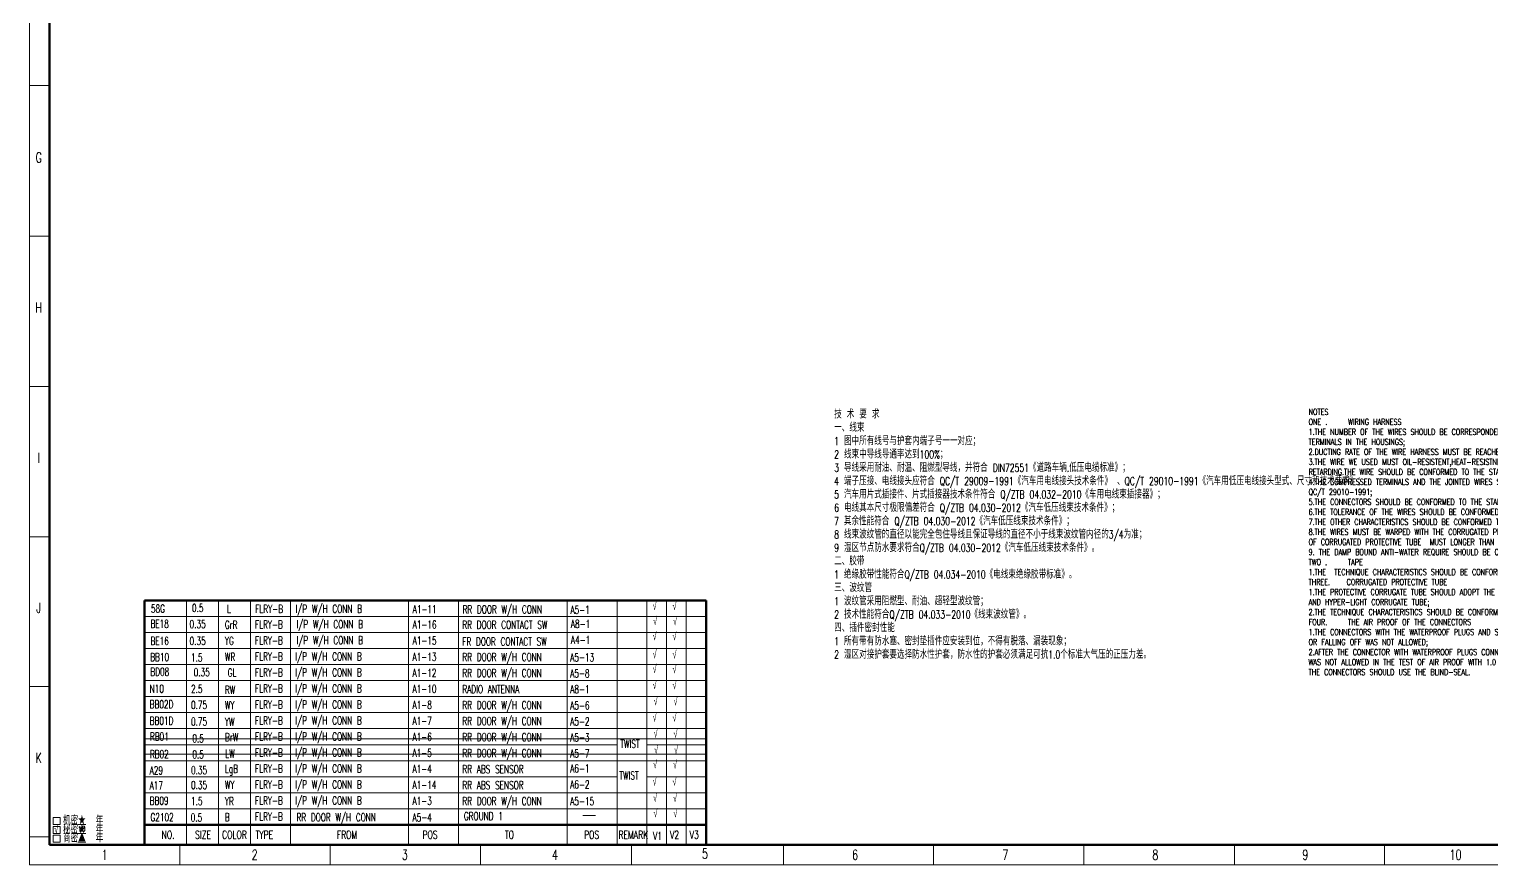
# Model space of a CAD drawing. Header units: millimetres. Extents: x 3123 to 4312, y 321 to 1162.
# Drawn here: x 3123 to 3853, y 321 to 739 of the extents above; entities that cross this region are included whole.
import ezdxf
from ezdxf.enums import TextEntityAlignment as Align

# ---------------------------------------------------------------- set-up
doc = ezdxf.new("R2010")
doc.units = ezdxf.units.MM
doc.layers.add('0Filament', color=7, linetype='Continuous', lineweight=20)
doc.layers.add('2FRAM', color=2, linetype='Continuous', lineweight=70)
doc.styles.add('HZ', font='TXT', dxfattribs={"width": 0.7, "height": 4, "bigfont": 'HZTXT'})

msp = doc.modelspace()

# ---------------------------------------------------------------- linework, layer by layer
at = {"layer": '0Filament'}
for p, q in [((3122.557, 321.382), (3122.557, 1162.382)), ((3132.459, 710.682), (3122.557, 710.682)), ((3132.485, 635.441), (3122.501, 635.441)), ((3132.459, 560.302), (3122.557, 560.302)), ((3132.458, 485.273), (3122.555, 485.273)), ((3201.06, 453.382), (3201.06, 331.382)), ((3217.06, 453.382), (3217.06, 331.382)), ((3233.06, 331.382), (3233.06, 453.382)), ((3253.043, 331.382), (3253.043, 453.382)), ((3312.027, 331.372), (3312.027, 453.382)), ((3337.027, 331.372), (3337.027, 453.382)), ((3391.309, 331.382), (3391.309, 453.382)), ((3416.309, 331.382), (3416.309, 453.382)), ((3431.06, 331.382), (3431.06, 453.382)), ((3440.931, 331.382), (3440.931, 453.382)), ((3450.803, 331.382), (3450.803, 453.382)), ((3460.675, 445.382), (3180.06, 445.382)), ((3460.675, 437.382), (3180.06, 437.382)), ((3460.675, 429.382), (3180.06, 429.382)), ((3460.675, 421.382), (3180.06, 421.382)), ((3132.459, 410.46), (3122.557, 410.46)), ((3460.675, 413.382), (3180.06, 413.382)), ((3460.675, 405.382), (3180.06, 405.382)), ((3460.675, 397.382), (3180.06, 397.382)), ((3460.675, 389.382), (3180.06, 389.382)), ((3416.309, 381.382), (3180.06, 381.382)), ((3431.06, 381.382), (3460.675, 381.382)), ((3460.675, 373.382), (3180.06, 373.382)), ((3416.309, 365.382), (3180.06, 365.382)), ((3431.06, 365.382), (3460.675, 365.382)), ((3460.675, 357.382), (3180.06, 357.382)), ((3134.373, 344.936), (3137.873, 344.936)), ((3134.373, 341.436), (3134.373, 344.936)), ((3137.873, 344.936), (3137.873, 341.436)), ((3460.675, 349.382), (3180.06, 349.382)), ((3399.035, 345.983), (3405.506, 345.983)), ((3137.873, 341.436), (3134.373, 341.436)), ((3134.373, 340.472), (3137.873, 340.472)), ((3134.373, 336.972), (3134.373, 340.472)), ((3137.873, 336.972), (3134.373, 336.972)), ((3137.873, 340.472), (3137.873, 336.972)), ((3146.697, 341.505), (3150.803, 341.505)), ((3146.697, 337.041), (3150.803, 337.041)), ((3253.043, 341.382), (3253.043, 331.382)), ((3132.403, 335.322), (3122.501, 335.322)), ((3132.485, 335.322), (3122.501, 335.322)), ((3134.373, 336.089), (3137.873, 336.089)), ((3134.373, 332.589), (3134.373, 336.089)), ((3137.873, 332.589), (3134.373, 332.589)), ((3137.873, 336.089), (3137.873, 332.589)), ((3146.697, 332.658), (3150.803, 332.658)), ((3197.791, 331.4), (3197.791, 321.415)), ((3272.929, 331.374), (3272.929, 321.471)), ((3347.958, 331.372), (3347.958, 321.47)), ((3423.48, 331.374), (3423.48, 321.471)), ((3499.323, 331.372), (3499.323, 321.47)), ((3574.352, 331.374), (3574.352, 321.471)), ((3649.49, 331.4), (3649.49, 321.415)), ((3724.732, 331.374), (3724.732, 321.471)), ((3799.761, 331.372), (3799.761, 321.47)), ((3122.557, 321.382), (4311.557, 321.382))]:
    msp.add_line(p, q, dxfattribs=at)
at = {"layer": '0Filament', "color": 1}
for p, q in [((3180.06, 384.268), (3460.675, 384.268)), ((3180.06, 376.632), (3460.675, 376.632))]:
    msp.add_line(p, q, dxfattribs=at)
at = {"layer": '2FRAM', "linetype": 'ByBlock'}
for p, q in [((3132.557, 331.382), (3132.557, 1152.382)), ((3460.675, 453.382), (3180.06, 453.382)), ((3180.06, 453.382), (3180.06, 331.382)), ((3460.675, 453.382), (3460.675, 331.382)), ((3180.06, 341.382), (3460.675, 341.382)), ((3132.557, 331.382), (4301.557, 331.382))]:
    msp.add_line(p, q, dxfattribs=at)

# ---------------------------------------------------------------- texts
at = {"layer": '0Filament', "style": 'HZ', "width": 0.67}
for p in [(3435.008, 447.541), (3444.954, 447.449), (3435.261, 439.981), (3445.206, 439.888), (3435.008, 432.42), (3444.954, 432.327), (3435.008, 423.347), (3444.954, 423.255), (3435.008, 416.039), (3444.954, 415.946), (3435.008, 407.974), (3444.954, 407.881), (3435.513, 399.909), (3445.458, 399.817), (3435, 391.796), (3444.946, 391.703), (3435.505, 383.731), (3445.45, 383.639), (3435.757, 375.667), (3445.702, 375.574), (3435.252, 368.358), (3445.198, 368.265), (3435, 359.789), (3444.946, 359.697), (3435.251, 351.622), (3445.197, 351.529), (3435.448, 343.94), (3445.394, 343.848)]:
    msp.add_text('√', height=4, dxfattribs=at).set_placement(p, align=Align.BOTTOM_CENTER)
at = {"layer": '0Filament', "style": 'HZ'}
for s, height, width, p in [('58G', 4, 0.67, (3183.305, 447.348)), ('0.5', 4, 0.67, (3203.814, 447.679)), ('L', 4, 0.67, (3221.333, 447.335)), ('FLRY-B', 4, 0.67, (3235.433, 447.215)), ('A1-11', 4, 0.67, (3314.126, 447.034)), ('A5-1', 4, 0.67, (3392.922, 446.763)), ('FLRY-B', 4, 0.67, (3235.325, 439.437)), ('A1-16', 4, 0.67, (3314.087, 439.364)), ('A8-1', 4, 0.67, (3393.14, 439.707)), ('FLRY-B', 4, 0.67, (3235.325, 431.437)), ('A1-15', 4, 0.67, (3314.087, 431.364)), ('A4-1', 4, 0.67, (3393.14, 431.707)), ('FLRY-B', 4, 0.67, (3235.325, 423.437)), ('A1-13', 4, 0.67, (3314.018, 423.256)), ('A5-13', 4, 0.67, (3392.814, 422.976)), ('FLRY-B', 4, 0.67, (3235.325, 415.437)), ('A1-12', 4, 0.67, (3314.018, 415.256)), ('A5-8', 4, 0.67, (3392.814, 414.985)), ('FLRY-B', 4, 0.67, (3235.325, 407.437)), ('A1-10', 4, 0.67, (3314.018, 407.256)), ('RADIO ANTENNA', 4, 0.67, (3338.902, 407.084)), ('A8-1', 4, 0.67, (3392.814, 407.083)), ('BB02D', 4, 0.67, (3182.687, 399.555)), ('0.75', 4, 0.67, (3203.328, 399.208)), ('WY', 4, 0.67, (3220.261, 399.115)), ('FLRY-B', 4, 0.67, (3235.325, 399.437)), ('A1-8', 4, 0.67, (3314.018, 399.256)), ('A5-6', 4, 0.67, (3392.814, 398.985)), ('BB01D', 4, 0.67, (3182.687, 391.369)), ('0.75', 4, 0.67, (3203.328, 390.937)), ('YW', 4, 0.67, (3220.261, 390.849)), ('FLRY-B', 4, 0.67, (3235.325, 391.437)), ('A1-7', 4, 0.67, (3314.018, 391.256)), ('A5-2', 4, 0.67, (3392.814, 390.985)), ('RB01', 4, 0.67, (3182.803, 383.429)), ('FLRY-B', 4, 0.67, (3235.325, 383.437)), ('0.5', 4, 0.67, (3204.013, 382.498)), ('BrW', 4, 0.67, (3220.314, 383.104)), ('A1-6', 4, 0.67, (3314.018, 383.256)), ('A5-3', 4, 0.67, (3392.814, 383.021)), ('RB02', 4, 0.67, (3182.785, 374.689)), ('0.5', 4, 0.67, (3204.014, 374.498)), ('FLRY-B', 4, 0.67, (3235.325, 375.437)), ('A1-5', 4, 0.67, (3314.018, 375.256)), ('A5-7', 4, 0.67, (3392.814, 375.021)), ('FLRY-B', 4, 0.67, (3235.325, 367.437)), ('A1-4', 4, 0.67, (3314.018, 367.256)), ('A6-1', 4, 0.67, (3392.814, 367.494)), ('FLRY-B', 4, 0.67, (3235.325, 359.437)), ('A1-14', 4, 0.67, (3314.018, 359.256)), ('A6-2', 4, 0.67, (3392.814, 359.494)), ('FLRY-B', 4, 0.67, (3235.325, 351.437)), ('A1-3', 4, 0.67, (3314.018, 351.256)), ('A5-15', 4, 0.67, (3392.814, 351.131)), (' 机密★  年', 4, 0.7, (3136.882, 341.435)), ('G2102', 4, 0.67, (3183.049, 343.105)), ('0.5', 4, 0.67, (3203.191, 342.994)), ('B', 4, 0.67, (3220.242, 343.144)), ('FLRY-B', 4, 0.67, (3235.325, 343.437)), ('A5-4', 4, 0.67, (3314.031, 343.042)), ('√', 4, 0.7, (3135.003, 337.202)), (' 秘密★  年', 4, 0.7, (3136.882, 336.971)), (' 商密▲  年', 4, 0.7, (3136.882, 332.588)), ('10', 2.7118, 0.67, (3146.788, 338.019))]:
    msp.add_text(s, height=height, dxfattribs=dict(at, width=width)).set_placement(p)
at = {"layer": '0Filament', "style": 'HZ', "width": 0.67}
for s, p in [('I/P W/H CONN B', (3255.536, 451.244)), ('RR DOOR W/H CONN', (3339.01, 450.963)), ('I/P W/H CONN B', (3256.018, 443.573)), ('RR DOOR CONTACT SW', (3338.878, 443.299)), ('I/P W/H CONN B', (3256.018, 435.573)), ('FR DOOR CONTACT SW', (3338.878, 434.882)), ('I/P W/H CONN B', (3255.428, 427.465)), ('RR DOOR W/H CONN', (3338.902, 427.175)), ('I/P W/H CONN B', (3255.428, 419.465)), ('RR DOOR W/H CONN', (3338.902, 419.184)), ('I/P W/H CONN B', (3255.428, 411.465)), ('I/P W/H CONN B', (3255.428, 403.465)), ('RR DOOR W/H CONN', (3338.902, 403.184)), ('I/P W/H CONN B', (3255.428, 395.465)), ('RR DOOR W/H CONN', (3338.902, 395.184)), ('I/P W/H CONN B', (3255.428, 387.465)), ('RR DOOR W/H CONN', (3338.902, 387.184)), ('I/P W/H CONN B', (3255.428, 379.465)), ('RR DOOR W/H CONN', (3338.902, 379.184)), ('I/P W/H CONN B', (3255.428, 371.465)), ('RR ABS SENSOR', (3338.902, 371.149)), ('I/P W/H CONN B', (3255.428, 363.465)), ('RR ABS SENSOR', (3338.902, 363.149)), ('I/P W/H CONN B', (3255.428, 355.465)), ('RR DOOR W/H CONN', (3338.902, 355.184)), ('RR DOOR W/H CONN', (3256.018, 347.087)), ('GROUND 1', (3339.668, 347.702))]:
    msp.add_text(s, height=4, dxfattribs=at).set_placement(p, align=Align.TOP_LEFT)
for s, p in [('BE18', (3183.049, 441.777)), ('0.35', (3202.632, 441.63)), ('GrR', (3220.242, 441.307)), ('BE16', (3183.049, 433.216)), ('0.35', (3202.632, 433.187)), ('YG', (3220.242, 433.269)), ('BB10', (3182.937, 425.181)), ('1.5', (3203.328, 424.943)), ('WR', (3220.261, 425.202)), ('BD08', (3183.036, 417.789)), ('0.35', (3204.685, 417.564)), ('GL', (3221.641, 417.378)), ('N10', (3182.687, 409.345)), ('2.5', (3203.328, 409.216)), ('RW', (3220.261, 408.798)), ('TWIST', (3417.865, 381.758)), ('LW', (3220.465, 376.885)), ('A29', (3182.667, 368.553)), ('0.35', (3203.328, 368.646)), ('TWIST', (3417.374, 366.017)), ('A17', (3182.667, 361.004)), ('0.35', (3203.328, 361.217)), ('WY', (3220.261, 361.328)), ('BB09', (3182.687, 353.396)), ('1.5', (3203.328, 353.212)), ('YR', (3220.261, 353.086))]:
    msp.add_text(s, height=4, dxfattribs=at).set_placement(p, align=Align.MIDDLE_LEFT)
at = {"layer": '0Filament', "color": 2, "style": 'HZ', "width": 0.67}
msp.add_text('LgB', height=4, dxfattribs=at).set_placement((3220.261, 369.296), align=Align.MIDDLE_LEFT)
at = {"layer": '0Filament', "style": 'HZ'}
for s, insert, char_height, width, attachment_point in [('G', (3127.242, 674.759), 5, 50, 5), ('H', (3127.242, 599.759), 5, 50, 5), ('技 术 要 求 \\P一、线束\\P1 图中所有线号与护套内端子号一一对应；\\P2 线束中导线导通率达到100%；\\P3 导线采用耐油、耐温、阻燃型导线，并符合 DIN72551《道路车辆.低压电缆标准》；\\P4 端子压接、电线接头应符合 QC/T 29009-1991《汽车用电线接头技术条件》 、QC/T 29010-1991《汽车用低压电线接头型式、尺寸和技术要求》；\\P5 汽车用片式插接件、片式插接器技术条件符合 Q/ZTB 04.032-2010《车用电线束插接器》；\\P6 电线其本尺寸极限偏差符合 Q/ZTB 04.030-2012《汽车低压线束技术条件》；\\P7 其余性能符合 Q/ZTB 04.030-2012《汽车低压线束技术条件》；\\P8 线束波纹管的直径以能完全包住导线且保证导线的直径不小于线束波纹管内径的3/4为准；\\P9 湿区节点防水要求符合Q/ZTB 04.030-2012《汽车低压线束技术条件》。\\P二、胶带\\P1 绝缘胶带性能符合Q/ZTB 04.034-2010《电线束绝缘胶带标准》。\\P三、波纹管     \\P1 波纹管采用阻燃型、耐油、超轻型波纹管；\\P2 技术性能符合Q/ZTB 04.033-2010《线束波纹管》。\\P四、插件密封性能\\P1 所有带有防水塞、密封垫插件应安装到位，不得有脱落、漏装现象；\\P2 湿区对接护套要选择防水性护套，防水性的护套必须满足可抗1.0个标准大气压的正压力差。', (3524.713, 548.421), 4, 273.1739, 1), ('NOTES\\PONE .     WIRING HARNESS\\P1.THE NUMBER OF THE WIRES SHOULD BE CORRESPONDED TO THE NUMBER OF THE \\PTERMINALS IN THE HOUSINGS;\\P2.DUCTING RATE OF THE WIRE HARNESS MUST BE REACHED 100%;\\P3.THE WIRE WE USED MUST OIL-RESISTENT,HEAT-RESISTNET AND INFLAMING\\PRETARDING.THE WIRE SHOULD BE CONFORMED TO THE STANDARD ACCORDING TO THE WIRE WE CHOSEN ;\\P4.THE COMPRESSED TERMINALS AND THE JOINTED WIRES SHOULD BE CONFORMED TO THE STANDARD QC/T 29009-1991. \\PQC/T 29010-1991;\\P5.THE CONNECTORS SHOULD BE CONFORMED TO THE STANDARD Q/ZTB 04.032-2010;\\P6.THE TOLERANCE OF THE WIRES SHOULD BE CONFORMED TO THE STANDARD Q/ZTB 04.030-2012;\\P7.THE OTHER CHARACTERISTICS SHOULD BE CONFORMED TO THE STANDARD Q/ZTB 04.030-2012;\\P8.THE WIRES MUST BE WARPED WITH THE CORRUGATED PROTECTIVE TUBE FULLY,AND THE RADIUS INSIDE \\POF CORRUGATED PROTECTIVE TUBE  MUST LONGER THAN THE 3/4 RADIUS OF THE WIRE(S) AT LEAST;\\P9. THE DAMP BOUND ANTI-WATER REQUIRE SHOULD BE CONFORMED TO THE STANDARD Q/ZTB 04.030-2012. \\PTWO .     TAPE \\P1.THE  TECHNIQUE CHARACTERISTICS SHOULD BE CONFORMED TO THE STANDARD Q/ZTB 04.034-2010.\\PTHREE.    CORRUGATED PROTECTIVE TUBE\\P1.THE PROTECTIVE CORRUGATE TUBE SHOULD ADOPT THE TYPE OF INFLAMING RETARDING,OIL-RESISTENT\\PAND HYPER-LIGHT CORRUGATE TUBE;\\P2.THE TECHNIQUE CHARACTERISTICS SHOULD BE CONFORMED TO THE STANDARD Q/ZTB 04.033-2010.\\PFOUR.     THE AIR PROOF OF THE CONNECTORS\\P1.THE CONNECTORS WITH THE WATERPROOF PLUGS AND SEALS SHOULD BE ASSEMBLED SECURITY.MISSING \\POR FALLING OFF WAS NOT ALLOWED;\\P2.AFTER THE CONNECTOR WITH WATERPROOF PLUGS CONNECTED, THE WATER LEAKAGE AND AIR LEAKAGE \\PWAS NOT ALLOWED IN THE TEST OF AIR PROOF WITH 1.0 ATMOSPHERIC PRESSURE DIFFERENC,THE UNUSED HOLE IN\\PTHE CONNECTORS SHOULD USE THE BLIND-SEAL.           \\P ', (3761.756, 549.161), 3, 355.2551, 1), ('I', (3127.242, 524.759), 5, 50, 5), ('J', (3127.242, 449.759), 5, 50, 5), ('K', (3127.242, 374.759), 5, 50, 5), ('NO.', (3188.641, 338.384), 4, 21, 1), ('SIZE', (3205.349, 338.384), 4, 21, 1), ('COLOR', (3218.858, 338.384), 4, 21, 1), ('TYPE', (3235.547, 338.384), 4, 21, 1), ('FROM', (3276.146, 338.384), 4, 21, 1), ('POS', (3318.999, 338.384), 4, 21, 1), ('TO', (3360.113, 338.384), 4, 21, 1), ('POS', (3399.719, 338.384), 4, 21, 1), ('REMARK', (3416.876, 338.384), 4, 21, 1), ('1', (3160.174, 326.382), 5, 50, 5), ('2', (3235.174, 326.382), 5, 50, 5), ('3', (3310.174, 326.382), 5, 50, 5), ('4', (3385.174, 326.382), 5, 50, 5), ('5', (3460.174, 326.925), 5, 50, 5), ('6', (3535.174, 326.382), 5, 50, 5), ('7', (3610.174, 326.382), 5, 50, 5), ('8', (3685.174, 326.382), 5, 50, 5), ('9', (3760.174, 326.382), 5, 50, 5), ('10', (3835.174, 326.382), 5, 50, 5)]:
    msp.add_mtext(s, dxfattribs=dict(at, insert=insert, char_height=char_height, width=width, attachment_point=attachment_point))
at = {"layer": '0Filament', "char_height": 4, "attachment_point": 1, "style": 'HZ'}
for s, insert in [('V1', (3434.157, 337.801)), ('V2', (3442.653, 338.375)), ('V3', (3452.524, 338.375))]:
    msp.add_mtext(s, dxfattribs=dict(at, insert=insert))

doc.saveas('drawing.dxf')
